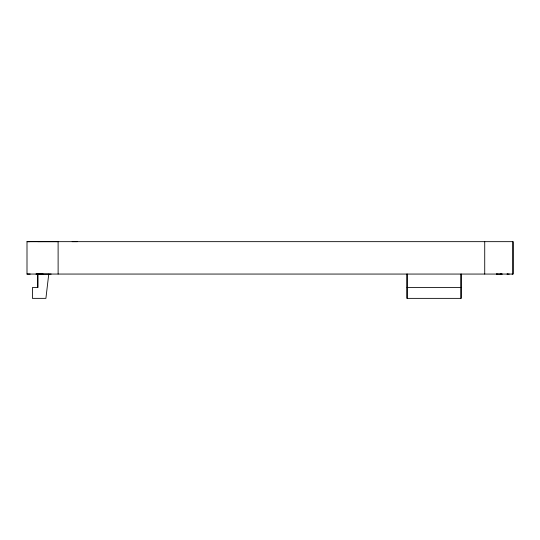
<?xml version="1.0" encoding="UTF-8"?>
<svg xmlns="http://www.w3.org/2000/svg" width="540" height="540" viewBox="0 0 540 540"><rect width="100%" height="100%" fill="white"/><g stroke="black" fill="none" stroke-linecap="round" stroke-linejoin="round"><path stroke-width="0.81" d="M407.052 298.37L407.052 274.057L407.052 298.37L461.052 298.37L461.052 274.057L461.052 298.37M29.896 241.663L27 241.657L513 241.657L513 274.064L27 274.057L27 241.657L45.218 241.643M48.748 274.158L45.907 298.357L32.4 298.363L32.407 287.557L37.807 287.557L37.807 274.057L36.072 274.057L51.178 274.057M42.215 241.643L37.787 241.657M54.898 241.63L51.59 241.637M51.435 241.637L45.373 241.643M55.188 241.637L58.111 241.63L58.124 274.057M27 274.057L30.193 274.05M42.289 241.637L58.124 241.657M72.171 241.663L77.2 241.657M43.119 274.057L37.8 274.064L37.807 287.557M500.29 274.064L502.2 274.064L496.341 274.057M506.972 274.057L507.506 274.057M407.052 287.564L461.052 287.564M507.364 274.057L509.261 274.064M496.584 274.057L497.252 274.057M512.136 274.057L513 274.064L513 241.657M484.724 241.657L484.724 274.057"/></g></svg>
